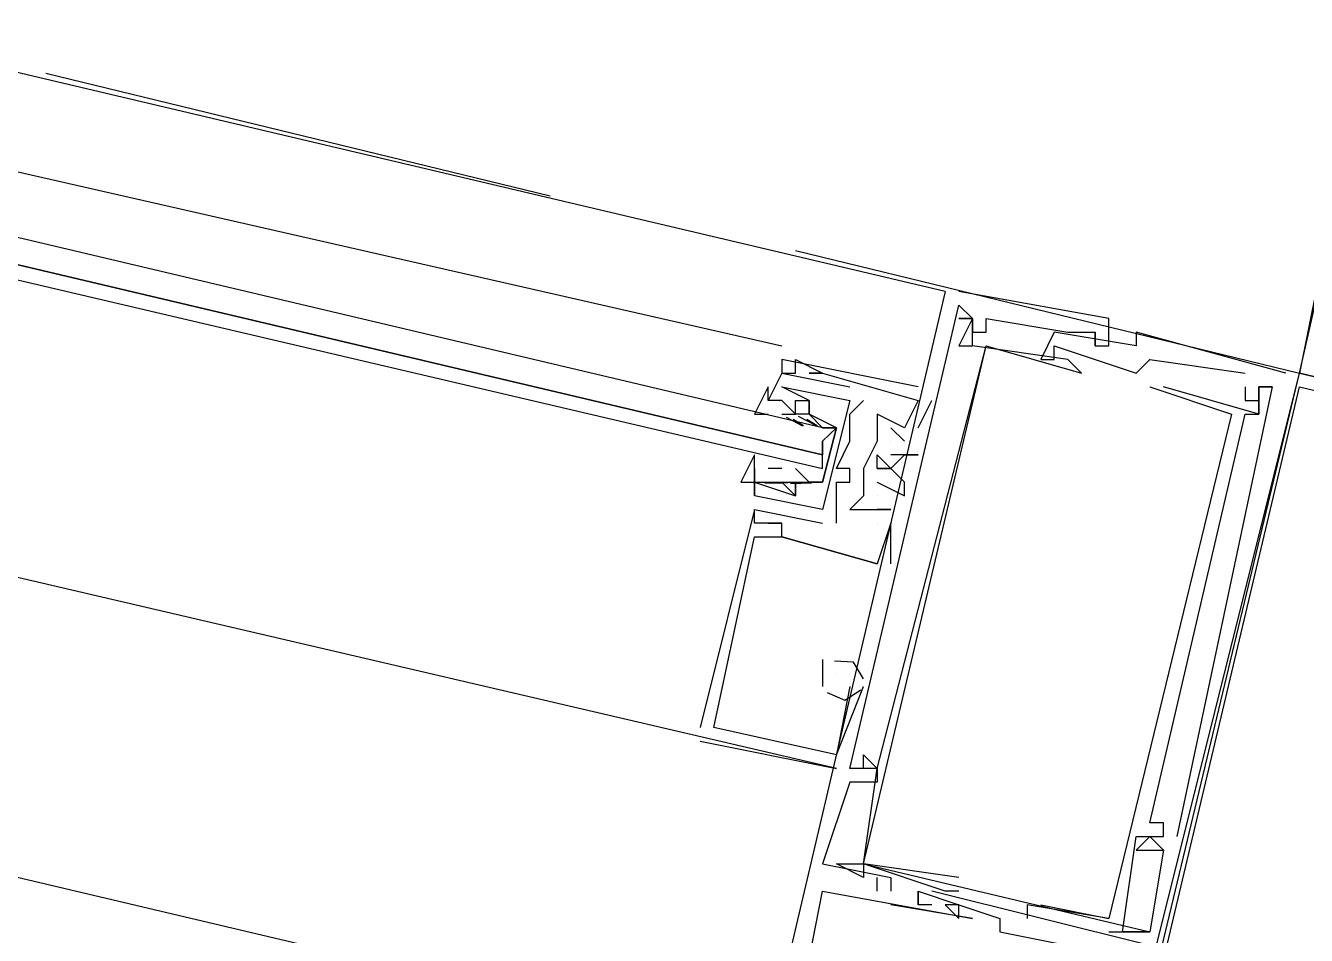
# Model space of a CAD drawing. Header units: feet. Extents: x -84 to 198, y -22 to 181.
# Drawn here: x 67.313 to 68.567, y 11.854 to 12.744 of the extents above; entities that cross this region are included whole.
import ezdxf

# ---------------------------------------------------------------- set-up
doc = ezdxf.new("R2010")
doc.units = ezdxf.units.FT
doc.layers.add('A-LINEA', color=7, linetype='CONTINUOUS')

msp = doc.modelspace()

# ---------------------------------------------------------------- linework, layer by layer
at = {"layer": 'A-LINEA'}
for p, q in [((68.2133, 12.4844), (61.0933, 14.1644)), ((68.04, 11.7378), (60.92, 13.4178)), ((66.4133, 12.8044), (68.0533, 12.4311)), ((68.6267, 12.7378), (68.56, 12.4044)), ((67.3333, 12.6978), (67.8267, 12.5778)), ((68.0667, 12.5244), (68.56, 12.4044)), ((68.2133, 12.4844), (68.0533, 11.8044)), ((68.2133, 12.4844), (68.0533, 11.8044)), ((68.2133, 12.4844), (68.0533, 11.8044)), ((68.2133, 12.4844), (68.2133, 12.4844)), ((68.2133, 12.4844), (68.2133, 12.4844)), ((68.2133, 12.4844), (68.2133, 12.4844)), ((68.2267, 12.4844), (68.2267, 12.4844)), ((68.2267, 12.4844), (68.2267, 12.4844)), ((68.2267, 12.4844), (68.2267, 12.4844)), ((68.2267, 12.4578), (68.2267, 12.4578)), ((68.2267, 12.4578), (68.2267, 12.4578)), ((68.24, 12.4578), (68.24, 12.4578)), ((68.24, 12.4578), (68.24, 12.4578)), ((68.24, 12.4578), (68.24, 12.4578)), ((68.24, 12.4578), (68.24, 12.4578)), ((68.24, 12.4578), (68.24, 12.4578)), ((68.24, 12.4578), (68.24, 12.4578)), ((68.24, 12.4578), (68.24, 12.4578)), ((68.2533, 12.4578), (68.2533, 12.4578)), ((68.2533, 12.4578), (68.2533, 12.4578)), ((68.2533, 12.4578), (68.2533, 12.4578)), ((68.3733, 12.4578), (68.3733, 12.4578)), ((68.3733, 12.4578), (68.3733, 12.4578)), ((68.3733, 12.4578), (68.3733, 12.4578)), ((68.24, 12.4444), (68.24, 12.4444)), ((68.24, 12.4444), (68.24, 12.4444)), ((68.24, 12.4444), (68.24, 12.4444)), ((68.2533, 12.4444), (68.2533, 12.4444)), ((68.2533, 12.4444), (68.2533, 12.4444)), ((68.2533, 12.4444), (68.2533, 12.4444)), ((68.32, 12.4444), (68.32, 12.4444)), ((68.32, 12.4444), (68.32, 12.4444)), ((68.32, 12.4444), (68.32, 12.4444)), ((68.3333, 12.4444), (68.3333, 12.4444)), ((68.3333, 12.4444), (68.3333, 12.4444)), ((68.3333, 12.4444), (68.3333, 12.4444)), ((68.3333, 12.4444), (68.3333, 12.4444)), ((68.3333, 12.4444), (68.3333, 12.4444)), ((68.3333, 12.4444), (68.3333, 12.4444)), ((68.3467, 12.4444), (68.3467, 12.4444)), ((68.3467, 12.4444), (68.3467, 12.4444)), ((68.3467, 12.4444), (68.3467, 12.4444)), ((68.36, 12.4444), (68.36, 12.4444)), ((68.36, 12.4444), (68.36, 12.4444)), ((68.36, 12.4444), (68.36, 12.4444)), ((68.36, 12.4444), (68.36, 12.4444)), ((68.36, 12.4444), (68.36, 12.4444)), ((68.36, 12.4444), (68.36, 12.4444)), ((68.4, 12.4444), (68.4, 12.4444)), ((68.4, 12.4444), (68.4, 12.4444)), ((68.4, 12.4444), (68.4, 12.4444)), ((68.2267, 12.4311), (68.2267, 12.4311)), ((68.2267, 12.4311), (68.2267, 12.4311)), ((68.24, 12.4311), (68.24, 12.4311)), ((68.24, 12.4311), (68.24, 12.4311)), ((68.24, 12.4311), (68.24, 12.4311)), ((68.24, 12.4311), (68.24, 12.4311)), ((68.2533, 12.4311), (68.2533, 12.4311)), ((68.2533, 12.4311), (68.2533, 12.4311)), ((68.2533, 12.4311), (68.2533, 12.4311)), ((68.2533, 12.4311), (68.2533, 12.4311)), ((68.32, 12.4311), (68.32, 12.4311)), ((68.32, 12.4311), (68.32, 12.4311)), ((68.32, 12.4311), (68.32, 12.4311)), ((68.36, 12.4311), (68.36, 12.4311)), ((68.36, 12.4311), (68.36, 12.4311)), ((68.36, 12.4311), (68.36, 12.4311)), ((68.36, 12.4311), (68.36, 12.4311)), ((68.36, 12.4311), (68.36, 12.4311)), ((68.36, 12.4311), (68.36, 12.4311)), ((68.3733, 12.4311), (68.3733, 12.4311)), ((68.3733, 12.4311), (68.3733, 12.4311)), ((68.3733, 12.4311), (68.3733, 12.4311)), ((68.4, 12.4311), (68.4, 12.4311)), ((68.4, 12.4311), (68.4, 12.4311)), ((68.4, 12.4311), (68.4, 12.4311)), ((68.0533, 12.4178), (68.0533, 12.4178)), ((68.0533, 12.4178), (68.0533, 12.4178)), ((68.0533, 12.4178), (68.0533, 12.4178)), ((68.0667, 12.4178), (68.0667, 12.4178)), ((68.0667, 12.4178), (68.0667, 12.4178)), ((68.0667, 12.4178), (68.0667, 12.4178)), ((68.2533, 12.4178), (68.2533, 12.4178)), ((68.2533, 12.4178), (68.2533, 12.4178)), ((68.3067, 12.4178), (68.3067, 12.4178)), ((68.3067, 12.4178), (68.3067, 12.4178)), ((68.3067, 12.4178), (68.3067, 12.4178)), ((68.32, 12.4178), (68.32, 12.4178)), ((68.32, 12.4178), (68.32, 12.4178)), ((68.32, 12.4178), (68.32, 12.4178)), ((68.3333, 12.4178), (68.3333, 12.4178)), ((68.3333, 12.4178), (68.3333, 12.4178)), ((68.4133, 12.4178), (68.4133, 12.4178)), ((68.4133, 12.4178), (68.4133, 12.4178)), ((68.4133, 12.4178), (68.4133, 12.4178)), ((68.0533, 12.4044), (68.04, 12.3778)), ((68.0533, 12.4044), (68.04, 12.3778)), ((68.0533, 12.4044), (68.12, 12.3911)), ((68.0533, 12.4044), (68.0533, 12.4044)), ((68.0533, 12.4044), (68.0533, 12.4044)), ((68.0533, 12.4044), (68.12, 12.3911)), ((68.0533, 12.4044), (68.0533, 12.4044)), ((68.0533, 12.4044), (68.0533, 12.4044)), ((68.0533, 12.4044), (68.0533, 12.4044)), ((68.0667, 12.4044), (68.0667, 12.4044)), ((68.0667, 12.4044), (68.0667, 12.4044)), ((68.0667, 12.4044), (68.0667, 12.4044)), ((68.08, 12.4044), (68.08, 12.4044)), ((68.08, 12.4044), (68.08, 12.4044)), ((68.08, 12.4044), (68.08, 12.4044)), ((68.0933, 12.4044), (68.0933, 12.4044)), ((68.0933, 12.4044), (68.0933, 12.4044)), ((68.0933, 12.4044), (68.0933, 12.4044)), ((68.0933, 12.4044), (68.0933, 12.4044)), ((68.0933, 12.4044), (68.0933, 12.4044)), ((68.0933, 12.4044), (68.0933, 12.4044)), ((68.3467, 12.4044), (68.3467, 12.4044)), ((68.3467, 12.4044), (68.3467, 12.4044)), ((68.4, 11.7378), (68.56, 12.4044)), ((68.4, 12.4044), (68.4, 12.4044)), ((68.4, 11.7378), (68.56, 12.4044)), ((68.4, 12.4044), (68.4, 12.4044)), ((68.4, 11.7378), (68.56, 12.4044)), ((68.4, 12.4044), (68.4, 12.4044)), ((68.5067, 12.4044), (68.5067, 12.4044)), ((68.5067, 12.4044), (68.5067, 12.4044)), ((68.5067, 12.4044), (68.5067, 12.4044)), ((68.5467, 12.4044), (68.5467, 12.4044)), ((68.5467, 12.4044), (68.5467, 12.4044)), ((68.5467, 12.4044), (68.5467, 12.4044)), ((68.56, 12.4044), (68.56, 12.4044)), ((68.56, 12.4044), (68.56, 12.4044)), ((68.56, 12.4044), (68.56, 12.4044)), ((68.0533, 12.3911), (68.0533, 12.3911)), ((68.0533, 12.3911), (68.0533, 12.3911)), ((68.0533, 12.3911), (68.0533, 12.3911)), ((68.0533, 12.3911), (68.0533, 12.3911)), ((68.12, 12.3911), (68.12, 12.3911)), ((68.12, 12.3911), (68.12, 12.3911)), ((68.1867, 12.3911), (68.1867, 12.3911)), ((68.1867, 12.3911), (68.1867, 12.3911)), ((68.1867, 12.3911), (68.1867, 12.3911)), ((68.4133, 12.3911), (68.4133, 12.3911)), ((68.4133, 12.3911), (68.4133, 12.3911)), ((68.4267, 12.3911), (68.4267, 12.3911)), ((68.4267, 12.3911), (68.4267, 12.3911)), ((68.5067, 12.3911), (68.5067, 12.3911)), ((68.5067, 12.3911), (68.5067, 12.3911)), ((68.5067, 12.3911), (68.5067, 12.3911)), ((68.52, 12.3911), (68.52, 12.3911)), ((68.52, 12.3911), (68.52, 12.3911)), ((68.52, 12.3911), (68.52, 12.3911)), ((68.52, 12.3911), (68.52, 12.3911)), ((68.52, 12.3911), (68.52, 12.3911)), ((68.52, 12.3911), (68.52, 12.3911)), ((68.52, 12.3911), (68.52, 12.3911)), ((68.5333, 12.3911), (68.5333, 12.3911)), ((68.5333, 12.3911), (68.5333, 12.3911)), ((68.5333, 12.3911), (68.5333, 12.3911)), ((68.5333, 12.3911), (68.5333, 12.3911)), ((68.5333, 12.3911), (68.5333, 12.3911)), ((68.04, 12.3778), (68.04, 12.3778)), ((68.04, 12.3778), (68.04, 12.3778)), ((68.0667, 12.3778), (68.0667, 12.3778)), ((68.0667, 12.3778), (68.0667, 12.3778)), ((68.08, 12.3778), (68.08, 12.3778)), ((68.08, 12.3778), (68.08, 12.3778)), ((68.08, 12.3778), (68.08, 12.3778)), ((68.08, 12.3778), (68.08, 12.3778)), ((68.12, 12.3778), (68.12, 12.3778)), ((68.12, 12.3778), (68.12, 12.3778)), ((68.1333, 12.3778), (68.1333, 12.3778)), ((68.1333, 12.3778), (68.1333, 12.3778)), ((68.1867, 12.3511), (68.2, 12.3778)), ((68.1867, 12.3778), (68.1867, 12.3778)), ((68.1867, 12.3778), (68.1867, 12.3778)), ((68.1867, 12.3511), (68.2, 12.3778)), ((68.1867, 12.3778), (68.1867, 12.3778)), ((68.1867, 12.3778), (68.1867, 12.3778)), ((68.1867, 12.3511), (68.2, 12.3778)), ((68.1867, 12.3778), (68.1867, 12.3778)), ((68.1867, 12.3778), (68.1867, 12.3778)), ((68.2, 12.3778), (68.2, 12.3778)), ((68.2, 12.3778), (68.2, 12.3778)), ((68.2, 12.3778), (68.2, 12.3778)), ((68.5067, 12.3778), (68.5067, 12.3778)), ((68.5067, 12.3778), (68.5067, 12.3778)), ((68.5067, 12.3778), (68.5067, 12.3778)), ((68.52, 12.3778), (68.52, 12.3778)), ((68.52, 12.3778), (68.52, 12.3778)), ((68.52, 12.3778), (68.52, 12.3778)), ((68.0533, 12.3644), (68.0533, 12.3644)), ((68.0533, 12.3644), (68.0667, 12.3644)), ((68.0533, 12.3644), (68.0533, 12.3644)), ((68.0575, 12.3614), (68.0737, 12.353)), ((68.0645, 12.3596), (68.0746, 12.3534)), ((68.0667, 12.3644), (68.0667, 12.3644)), ((68.0667, 12.3644), (68.0667, 12.3644)), ((68.0695, 12.3624), (68.0875, 12.3528)), ((68.0778, 12.3596), (68.088, 12.3534)), ((68.08, 12.3644), (68.08, 12.3644)), ((68.08, 12.3644), (68.08, 12.3644)), ((68.12, 12.3644), (68.12, 12.3644)), ((68.12, 12.3644), (68.12, 12.3644)), ((68.1467, 12.3644), (68.1467, 12.3644)), ((68.1467, 12.3644), (68.1467, 12.3644)), ((68.1467, 12.3644), (68.1467, 12.3644)), ((68.4933, 12.3644), (68.4933, 12.3644)), ((68.4933, 12.3644), (68.4933, 12.3644)), ((68.5067, 12.3644), (68.5067, 12.3644)), ((68.5067, 12.3644), (68.5067, 12.3644)), ((68.52, 12.3644), (68.52, 12.3644)), ((68.52, 12.3644), (68.52, 12.3644)), ((68.52, 12.3644), (68.52, 12.3644)), ((68.52, 12.3644), (68.52, 12.3644)), ((68.0667, 12.3511), (68.0667, 12.3511)), ((68.08, 12.3511), (68.08, 12.3511)), ((68.16, 12.3511), (68.1733, 12.3378)), ((68.16, 12.3511), (68.16, 12.3511)), ((68.16, 12.3511), (68.1733, 12.3378)), ((68.16, 12.3511), (68.16, 12.3511)), ((68.16, 12.3511), (68.1733, 12.3378)), ((68.16, 12.3511), (68.16, 12.3511)), ((68.1733, 12.3511), (68.1733, 12.3511)), ((68.1733, 12.3511), (68.1733, 12.3511)), ((68.1733, 12.3511), (68.1733, 12.3511)), ((68.1733, 12.3511), (68.1733, 12.3511)), ((68.1733, 12.3511), (68.1733, 12.3511)), ((68.1733, 12.3511), (68.1733, 12.3511)), ((68.1867, 12.3511), (68.1867, 12.3511)), ((68.1867, 12.3511), (68.1867, 12.3511)), ((68.1867, 12.3511), (68.1867, 12.3511)), ((68.0933, 12.3378), (68.0933, 12.3244)), ((68.12, 12.3378), (68.12, 12.3378)), ((68.12, 12.3378), (68.12, 12.3378)), ((68.1467, 12.3378), (68.1467, 12.3378)), ((68.1467, 12.3378), (68.1467, 12.3378)), ((68.1467, 12.3378), (68.1467, 12.3378)), ((68.16, 12.3378), (68.16, 12.3378)), ((68.16, 12.3378), (68.16, 12.3378)), ((68.16, 12.3378), (68.16, 12.3378)), ((68.1733, 12.3378), (68.1733, 12.3378)), ((68.1733, 12.3378), (68.1733, 12.3378)), ((68.1733, 12.3378), (68.1733, 12.3378)), ((68.16, 12.3244), (68.16, 12.3244)), ((68.16, 12.3244), (68.16, 12.3244)), ((68.16, 12.3244), (68.16, 12.3244)), ((68.1733, 12.3244), (68.1733, 12.3244)), ((68.1733, 12.3244), (68.1733, 12.3244)), ((68.1733, 12.3244), (68.1733, 12.3244)), ((68.1867, 12.3244), (68.1867, 12.3244)), ((68.1867, 12.3244), (68.1867, 12.3244)), ((68.1867, 12.3244), (68.1867, 12.3244)), ((68.0267, 12.3111), (68.0267, 12.2844)), ((68.0267, 12.3111), (68.0267, 12.3111)), ((68.0267, 12.3111), (68.0267, 12.2844)), ((68.0267, 12.3111), (68.0267, 12.3111)), ((68.04, 12.3111), (68.04, 12.3111)), ((68.0533, 12.3111), (68.04, 12.3111)), ((68.04, 12.3111), (68.04, 12.3111)), ((68.0533, 12.3111), (68.0533, 12.3111)), ((68.08, 12.3111), (68.08, 12.3111)), ((68.1067, 12.3111), (68.1067, 12.3111)), ((68.1067, 12.3111), (68.1067, 12.3111)), ((68.12, 12.3111), (68.12, 12.3111)), ((68.12, 12.3111), (68.12, 12.3111)), ((68.1333, 12.3111), (68.1333, 12.3111)), ((68.1333, 12.3111), (68.1333, 12.3111)), ((68.1333, 12.3111), (68.1333, 12.3111)), ((68.1467, 12.3111), (68.1467, 12.3111)), ((68.1467, 12.3111), (68.1467, 12.3111)), ((68.1467, 12.3111), (68.1467, 12.3111)), ((68.16, 12.3111), (68.16, 12.3111)), ((68.16, 12.3111), (68.16, 12.3111)), ((68.16, 12.3111), (68.16, 12.3111)), ((68.0267, 12.2978), (68.0267, 12.2978)), ((68.0267, 12.2978), (68.0267, 12.2978)), ((68.0551, 12.297), (68.0368, 12.2967)), ((68.0631, 12.2976), (68.0512, 12.2966)), ((68.0533, 12.2978), (68.0533, 12.2978)), ((68.0533, 12.2978), (68.0533, 12.2978)), ((68.0823, 12.2969), (68.0618, 12.2963)), ((68.0764, 12.2976), (68.0646, 12.2966)), ((68.0667, 12.2978), (68.0667, 12.2978)), ((68.0667, 12.2978), (68.0667, 12.2978)), ((68.1067, 12.2978), (68.1067, 12.2978)), ((68.1067, 12.2978), (68.1067, 12.2978)), ((68.12, 12.2978), (68.12, 12.2978)), ((68.12, 12.2978), (68.12, 12.2978)), ((68.1467, 12.2978), (68.1467, 12.2978)), ((68.1467, 12.2978), (68.1467, 12.2978)), ((68.1467, 12.2978), (68.1467, 12.2978)), ((68.1733, 12.2978), (68.1733, 12.2978)), ((68.1733, 12.2978), (68.1733, 12.2978)), ((68.1733, 12.2978), (68.1733, 12.2978)), ((68.0267, 12.2844), (68.0267, 12.2844)), ((68.0267, 12.2844), (68.0267, 12.2844)), ((68.0267, 12.2844), (68.0267, 12.2844)), ((68.0267, 12.2844), (68.0267, 12.2844)), ((68.0667, 12.2844), (68.0667, 12.2844)), ((68.0667, 12.2844), (68.0667, 12.2844)), ((68.0667, 12.2844), (68.0667, 12.2844)), ((68.0667, 12.2844), (68.0667, 12.2844)), ((68.1067, 12.2844), (68.1067, 12.2844)), ((68.1067, 12.2844), (68.1067, 12.2844)), ((68.1333, 12.2844), (68.1333, 12.2844)), ((68.1333, 12.2844), (68.1333, 12.2844)), ((68.1333, 12.2844), (68.1333, 12.2844)), ((68.1467, 12.2844), (68.1467, 12.2844)), ((68.1467, 12.2844), (68.1467, 12.2844)), ((68.1467, 12.2844), (68.1467, 12.2844)), ((68.1733, 12.2844), (68.1733, 12.2844)), ((68.1733, 12.2844), (68.1733, 12.2844)), ((68.1733, 12.2844), (68.1733, 12.2844)), ((68.0267, 12.2711), (68.0933, 12.2578)), ((68.0267, 12.2711), (68.0267, 12.2711)), ((68.0267, 12.2711), (68.0267, 12.2711)), ((68.0267, 12.2711), (68.0933, 12.2578)), ((68.0267, 12.2711), (68.0267, 12.2711)), ((68.0267, 12.2711), (68.0267, 12.2711)), ((68.0267, 12.2711), (68.0267, 12.2711)), ((68.0933, 12.2711), (68.0933, 12.2711)), ((68.0933, 12.2711), (68.0933, 12.2711)), ((68.12, 12.2711), (68.12, 12.2711)), ((68.12, 12.2711), (68.12, 12.2711)), ((68.12, 12.2711), (68.12, 12.2711)), ((68.1467, 12.2711), (68.1467, 12.2711)), ((68.1467, 12.2711), (68.1467, 12.2711)), ((68.1467, 12.2711), (68.1467, 12.2711)), ((68.16, 12.2711), (68.16, 12.2711)), ((68.16, 12.2711), (68.16, 12.2711)), ((68.16, 12.2711), (68.16, 12.2711)), ((68.16, 12.2711), (68.16, 12.2711)), ((68.16, 12.2711), (68.16, 12.2711)), ((68.16, 12.2711), (68.16, 12.2711)), ((68.0267, 12.2578), (68.0267, 12.2578)), ((68.0267, 12.2578), (68.0267, 12.2578)), ((68.0267, 12.2578), (68.0267, 12.2578)), ((68.04, 12.2578), (68.04, 12.2578)), ((68.04, 12.2578), (68.04, 12.2578)), ((68.04, 12.2578), (68.04, 12.2578)), ((68.0533, 12.2578), (68.0533, 12.2578)), ((68.0533, 12.2578), (68.0533, 12.2578)), ((68.0533, 12.2578), (68.0533, 12.2578)), ((68.0533, 12.2578), (68.0533, 12.2578)), ((68.0533, 12.2578), (68.0533, 12.2578)), ((68.0533, 12.2578), (68.0533, 12.2578)), ((68.0933, 12.2578), (68.0933, 12.2578)), ((68.0933, 12.2578), (68.0933, 12.2578)), ((68.1067, 12.2578), (68.1067, 12.2578)), ((68.1067, 12.2578), (68.1067, 12.2578)), ((68.1467, 12.2578), (68.1467, 12.2578)), ((68.1467, 12.2578), (68.1467, 12.2578)), ((68.1467, 12.2578), (68.1467, 12.2578)), ((68.16, 12.2178), (68.16, 12.2578)), ((68.16, 12.2578), (68.16, 12.2578)), ((68.16, 12.2578), (68.16, 12.2578)), ((68.16, 12.2178), (68.16, 12.2578)), ((68.16, 12.2578), (68.16, 12.2578)), ((68.16, 12.2578), (68.16, 12.2578)), ((68.16, 12.2178), (68.16, 12.2578)), ((68.16, 12.2578), (68.16, 12.2578)), ((68.16, 12.2578), (68.16, 12.2578)), ((68.0267, 12.2444), (68.0267, 12.2444)), ((68.0267, 12.2444), (68.0267, 12.2444)), ((68.0267, 12.2444), (68.0267, 12.2444)), ((68.0533, 12.2444), (68.0533, 12.2444)), ((68.0533, 12.2444), (68.0533, 12.2444)), ((68.0533, 12.2444), (68.0533, 12.2444)), ((68.0533, 12.2444), (68.0533, 12.2444)), ((68.0533, 12.2444), (68.0533, 12.2444)), ((68.0533, 12.2444), (68.0533, 12.2444)), ((68.1467, 12.2178), (68.1467, 12.2178)), ((68.1467, 12.2178), (68.1467, 12.2178)), ((68.1467, 12.2178), (68.1467, 12.2178)), ((68.1467, 12.2178), (68.1467, 12.2178)), ((68.1467, 12.2178), (68.1467, 12.2178)), ((68.1467, 12.2178), (68.1467, 12.2178)), ((68.16, 12.2178), (68.16, 12.2178)), ((68.16, 12.2178), (68.16, 12.2178)), ((68.16, 12.2178), (68.16, 12.2178)), ((68.0933, 12.1244), (68.0933, 12.1111)), ((68.0933, 12.1244), (68.0933, 12.1244)), ((68.0933, 12.1244), (68.0933, 12.1111)), ((68.0933, 12.1244), (68.0933, 12.1244)), ((68.0933, 12.1244), (68.0933, 12.1111)), ((68.0933, 12.1244), (68.0933, 12.1244)), ((68.0933, 12.1111), (68.0933, 12.0978)), ((68.0933, 12.1111), (68.0933, 12.1111)), ((68.0933, 12.1111), (68.0933, 12.0978)), ((68.0933, 12.1111), (68.0933, 12.1111)), ((68.0933, 12.1111), (68.0933, 12.0978)), ((68.0933, 12.1111), (68.0933, 12.1111)), ((68.1067, 12.1111), (68.1067, 12.1111)), ((68.1067, 12.1111), (68.1067, 12.1111)), ((68.1067, 12.1111), (68.1067, 12.1111)), ((68.12, 12.1111), (68.12, 12.1111)), ((68.12, 12.1111), (68.12, 12.1111)), ((68.12, 12.1111), (68.12, 12.1111)), ((68.12, 12.1111), (68.12, 12.1111)), ((68.12, 12.1111), (68.12, 12.1111)), ((68.12, 12.1111), (68.12, 12.1111)), ((68.0933, 12.0978), (68.0933, 12.0978)), ((68.0933, 12.0978), (68.0933, 12.0978)), ((68.0933, 12.0978), (68.0933, 12.0978)), ((68.1067, 12.0311), (68.1333, 12.0978)), ((68.1067, 12.0311), (68.1333, 12.0978)), ((68.1067, 12.0311), (68.1333, 12.0978)), ((68.12, 12.0978), (68.12, 12.0978)), ((68.12, 12.0978), (68.12, 12.0978)), ((68.12, 12.0978), (68.12, 12.0978)), ((68.12, 12.0978), (68.12, 12.0978)), ((68.12, 12.0978), (68.12, 12.0978)), ((68.12, 12.0978), (68.12, 12.0978)), ((68.1333, 12.0978), (68.1333, 12.0978)), ((68.1333, 12.0978), (68.1333, 12.0978)), ((68.1333, 12.0978), (68.1333, 12.0978)), ((67.9733, 12.0578), (67.9733, 12.0578)), ((67.9733, 12.0578), (67.9733, 12.0578)), ((67.9733, 12.0578), (67.9733, 12.0578)), ((67.9867, 12.0578), (67.9867, 12.0578)), ((67.9867, 12.0578), (67.9867, 12.0578)), ((67.9867, 12.0578), (67.9867, 12.0578)), ((67.9733, 12.0444), (68.1067, 12.0178)), ((67.9733, 12.0444), (67.9733, 12.0444)), ((67.9733, 12.0444), (68.1067, 12.0178)), ((67.9733, 12.0444), (67.9733, 12.0444)), ((67.9733, 12.0444), (68.1067, 12.0178)), ((67.9733, 12.0444), (67.9733, 12.0444)), ((68.1067, 12.0311), (68.1067, 12.0311)), ((68.1067, 12.0311), (68.1067, 12.0311)), ((68.1067, 12.0311), (68.1067, 12.0311)), ((68.1067, 12.0311), (68.1067, 12.0311)), ((68.1067, 12.0311), (68.1067, 12.0311)), ((68.1067, 12.0311), (68.1067, 12.0311)), ((68.1333, 12.0311), (68.1333, 12.0311)), ((68.1333, 12.0311), (68.1333, 12.0311)), ((68.1067, 12.0178), (68.1067, 12.0178)), ((68.1067, 12.0178), (68.1067, 12.0178)), ((68.1067, 12.0178), (68.1067, 12.0178)), ((68.12, 12.0178), (68.12, 12.0178)), ((68.12, 12.0178), (68.12, 12.0178)), ((68.12, 12.0178), (68.12, 12.0178)), ((68.1333, 12.0178), (68.1333, 12.0178)), ((68.1333, 12.0178), (68.1333, 12.0178)), ((68.1333, 12.0178), (68.1333, 12.0178)), ((68.1333, 12.0178), (68.1333, 12.0178)), ((68.1333, 12.0178), (68.1333, 12.0178)), ((68.1467, 12.0178), (68.1467, 12.0178)), ((68.1467, 12.0178), (68.1467, 12.0178)), ((68.1467, 12.0178), (68.1467, 12.0178)), ((68.1467, 12.0178), (68.1467, 12.0178)), ((68.1467, 12.0178), (68.1467, 12.0178)), ((68.1467, 12.0178), (68.1467, 12.0178)), ((68.1467, 12.0178), (68.1467, 12.0178)), ((68.12, 12.0044), (68.12, 12.0044)), ((68.12, 12.0044), (68.12, 12.0044)), ((68.12, 12.0044), (68.12, 12.0044)), ((68.1467, 12.0044), (68.1467, 12.0044)), ((68.1467, 12.0044), (68.1467, 12.0044)), ((68.1467, 12.0044), (68.1467, 12.0044)), ((68.4133, 11.9644), (68.4133, 11.9644)), ((68.4133, 11.9644), (68.4133, 11.9644)), ((68.4267, 11.9644), (68.4267, 11.9644)), ((68.4267, 11.9644), (68.4267, 11.9644)), ((68.4, 11.9511), (68.4, 11.9511)), ((68.4, 11.9511), (68.4, 11.9511)), ((68.4133, 11.9511), (68.4133, 11.9511)), ((68.4133, 11.9511), (68.4133, 11.9511)), ((68.4133, 11.9511), (68.4133, 11.9511)), ((68.4133, 11.9511), (68.4133, 11.9511)), ((68.4133, 11.9511), (68.4133, 11.9511)), ((68.4267, 11.9511), (68.4267, 11.9511)), ((68.4267, 11.9511), (68.4267, 11.9511)), ((68.4267, 11.9511), (68.4267, 11.9511)), ((68.4267, 11.9511), (68.4267, 11.9511)), ((68.4267, 11.9511), (68.4267, 11.9511)), ((68.44, 11.9511), (68.44, 11.9511)), ((68.44, 11.9511), (68.44, 11.9511)), ((68.44, 11.9511), (68.44, 11.9511)), ((68.4, 11.9378), (68.4, 11.9378)), ((68.4, 11.9378), (68.4, 11.9378)), ((68.4, 11.9378), (68.4, 11.9378)), ((68.4267, 11.9378), (68.4267, 11.9378)), ((68.4267, 11.9378), (68.4267, 11.9378)), ((68.4267, 11.9378), (68.4267, 11.9378)), ((68.4267, 11.9378), (68.4267, 11.9378)), ((68.4267, 11.9378), (68.4267, 11.9378)), ((68.4267, 11.9378), (68.4267, 11.9378)), ((68.0933, 11.9244), (68.0933, 11.9244)), ((68.0933, 11.9244), (68.0933, 11.9244)), ((68.0933, 11.9244), (68.0933, 11.9244)), ((68.0933, 11.9244), (68.0933, 11.9244)), ((68.0933, 11.9244), (68.0933, 11.9244)), ((68.0933, 11.9244), (68.0933, 11.9244)), ((68.1067, 11.9244), (68.1067, 11.9244)), ((68.1067, 11.9244), (68.1067, 11.9244)), ((68.1333, 11.9244), (68.1333, 11.9244)), ((68.1333, 11.9244), (68.1333, 11.9244)), ((68.1333, 11.9244), (68.1333, 11.9244)), ((68.1333, 11.9244), (68.1333, 11.9244)), ((68.1333, 11.9244), (68.1333, 11.9244)), ((68.1333, 11.9244), (68.1333, 11.9244)), ((68.1333, 11.9244), (68.4133, 11.8578)), ((68.1333, 11.9111), (68.1333, 11.9111)), ((68.1333, 11.9111), (68.1333, 11.9111)), ((68.1467, 11.9111), (68.1467, 11.9111)), ((68.1467, 11.9111), (68.1467, 11.9111)), ((68.1467, 11.9111), (68.1467, 11.9111)), ((68.16, 11.9111), (68.16, 11.9111)), ((68.16, 11.9111), (68.16, 11.9111)), ((68.16, 11.9111), (68.16, 11.9111)), ((68.1867, 11.9111), (68.1867, 11.9111)), ((68.1867, 11.9111), (68.1867, 11.9111)), ((68.1867, 11.9111), (68.1867, 11.9111)), ((68.1867, 11.9111), (68.1867, 11.9111)), ((68.1867, 11.9111), (68.1867, 11.9111)), ((68.1867, 11.9111), (68.1867, 11.9111)), ((68.2267, 11.9111), (68.2267, 11.9111)), ((68.2267, 11.9111), (68.2267, 11.9111)), ((68.0933, 11.8978), (68.0933, 11.8978)), ((68.0933, 11.8978), (68.0933, 11.8978)), ((68.0933, 11.8978), (68.0933, 11.8978)), ((68.1467, 11.8978), (68.1467, 11.8978)), ((68.1467, 11.8978), (68.1467, 11.8978)), ((68.1467, 11.8978), (68.1467, 11.8978)), ((68.16, 11.8978), (68.16, 11.8978)), ((68.16, 11.8978), (68.16, 11.8978)), ((68.16, 11.8978), (68.16, 11.8978)), ((68.16, 11.8978), (68.16, 11.8978)), ((68.16, 11.8978), (68.16, 11.8978)), ((68.16, 11.8978), (68.16, 11.8978)), ((68.1867, 11.8978), (68.1867, 11.8844)), ((68.1867, 11.8978), (68.1867, 11.8978)), ((68.1867, 11.8978), (68.1867, 11.8978)), ((68.1867, 11.8978), (68.1867, 11.8844)), ((68.1867, 11.8978), (68.1867, 11.8978)), ((68.1867, 11.8978), (68.1867, 11.8978)), ((68.1867, 11.8978), (68.1867, 11.8844)), ((68.1867, 11.8978), (68.1867, 11.8978)), ((68.1867, 11.8978), (68.1867, 11.8978)), ((68.4133, 11.8444), (68.2, 11.8978)), ((68.2, 11.8978), (68.2, 11.8978)), ((68.4133, 11.8444), (68.2, 11.8978)), ((68.2, 11.8978), (68.2, 11.8978)), ((68.4133, 11.8444), (68.2, 11.8978)), ((68.2, 11.8978), (68.2, 11.8978)), ((68.2133, 11.8978), (68.2133, 11.8978)), ((68.2133, 11.8978), (68.2133, 11.8978)), ((68.2267, 11.8978), (68.2267, 11.8978)), ((68.2267, 11.8978), (68.2267, 11.8978)), ((68.16, 11.8844), (68.16, 11.8844)), ((68.16, 11.8844), (68.16, 11.8844)), ((68.16, 11.8844), (68.16, 11.8844)), ((68.1867, 11.8844), (68.1867, 11.8844)), ((68.1867, 11.8844), (68.1867, 11.8844)), ((68.1867, 11.8844), (68.1867, 11.8844)), ((68.1867, 11.8844), (68.1867, 11.8844)), ((68.1867, 11.8844), (68.1867, 11.8844)), ((68.1867, 11.8844), (68.1867, 11.8844)), ((68.2, 11.8844), (68.2, 11.8844)), ((68.2, 11.8844), (68.2, 11.8844)), ((68.2, 11.8844), (68.2, 11.8844)), ((68.2133, 11.8844), (68.2133, 11.8844)), ((68.2133, 11.8844), (68.2133, 11.8844)), ((68.2133, 11.8844), (68.2133, 11.8844)), ((68.2267, 11.8844), (68.2267, 11.8844)), ((68.2267, 11.8844), (68.2267, 11.8844)), ((68.2267, 11.8844), (68.2267, 11.8844)), ((68.2267, 11.8844), (68.2267, 11.8844)), ((68.2267, 11.8844), (68.2267, 11.8844)), ((68.2267, 11.8844), (68.2267, 11.8844)), ((68.2933, 11.8844), (68.2933, 11.8844)), ((68.2933, 11.8844), (68.2933, 11.8844)), ((68.2933, 11.8844), (68.2933, 11.8844)), ((68.2933, 11.8844), (68.2933, 11.8844)), ((68.3067, 11.8844), (68.3733, 11.8711)), ((68.3067, 11.8844), (68.3067, 11.8844)), ((68.3067, 11.8844), (68.3733, 11.8711)), ((68.3067, 11.8844), (68.3067, 11.8844)), ((68.2267, 11.8711), (68.2267, 11.8711)), ((68.2267, 11.8711), (68.2267, 11.8711)), ((68.2267, 11.8711), (68.2267, 11.8711)), ((68.24, 11.8711), (68.24, 11.8711)), ((68.24, 11.8711), (68.24, 11.8711)), ((68.24, 11.8711), (68.24, 11.8711)), ((68.2667, 11.8711), (68.2667, 11.8711)), ((68.2667, 11.8711), (68.2667, 11.8711)), ((68.2667, 11.8711), (68.2667, 11.8711)), ((68.2933, 11.8711), (68.2933, 11.8711)), ((68.2933, 11.8711), (68.2933, 11.8711)), ((68.3733, 11.8711), (68.3733, 11.8711)), ((68.3733, 11.8711), (68.3733, 11.8711)), ((68.3733, 11.8711), (68.3733, 11.8711)), ((68.3733, 11.8711), (68.3733, 11.8711)), ((68.2667, 11.8578), (68.2667, 11.8578)), ((68.2667, 11.8578), (68.2667, 11.8578)), ((68.2667, 11.8578), (68.2667, 11.8578)), ((68.3733, 11.8578), (68.4133, 11.8578)), ((68.3733, 11.8578), (68.3733, 11.8578)), ((68.3733, 11.8578), (68.4133, 11.8578)), ((68.3733, 11.8578), (68.3733, 11.8578)), ((68.3867, 11.8578), (68.3867, 11.8578)), ((68.3867, 11.8578), (68.3867, 11.8578)), ((68.4133, 11.8578), (68.4133, 11.8578)), ((68.4133, 11.8578), (68.4133, 11.8578)), ((68.4133, 11.8578), (68.4133, 11.8578)), ((68.4133, 11.8578), (68.4133, 11.8578)), ((68.4133, 11.8578), (68.4133, 11.8578))]:
    msp.add_line(p, q, dxfattribs=at)
for points in [[(68.1067, 12.0178), (66.3333, 12.4311), (64.6667, 12.8311)], [(66.3867, 12.7111), (68.0933, 12.3111), (68.0933, 12.3244), (66.4, 12.7244), (68.0933, 12.3244), (68.0933, 12.3378), (68.1067, 12.3511), (68.0933, 12.3511), (66.4, 12.7511)], [(68.56, 12.4044), (68.6267, 12.6978), (69.1867, 12.5644), (69.12, 12.2711), (68.56, 12.4044)], [(68.36, 12.4311), (68.3733, 12.4311), (68.3733, 12.4578), (68.2267, 12.4844)], [(68.36, 12.4311), (68.3733, 12.4311), (68.3733, 12.4578), (68.2267, 12.4844)], [(68.36, 12.4311), (68.3733, 12.4311), (68.3733, 12.4578), (68.2267, 12.4844)], [(68.1333, 12.0178), (68.12, 12.0178), (68.2267, 12.4711)], [(68.1333, 12.0178), (68.12, 12.0178), (68.2267, 12.4711)], [(68.1333, 12.0178), (68.12, 12.0178), (68.2267, 12.4711)], [(68.2267, 12.4711), (68.24, 12.4578), (68.24, 12.4444), (68.2533, 12.4444), (68.2533, 12.4578), (68.3333, 12.4444), (68.3467, 12.4444)], [(68.2267, 12.4711), (68.24, 12.4578), (68.24, 12.4444), (68.2533, 12.4444), (68.2533, 12.4578), (68.3333, 12.4444), (68.3467, 12.4444)], [(68.2267, 12.4711), (68.24, 12.4578), (68.24, 12.4444), (68.2533, 12.4444), (68.2533, 12.4578), (68.3333, 12.4444), (68.3467, 12.4444)], [(68.1333, 11.9244), (68.1467, 12.0178), (68.1333, 12.0178), (68.1333, 12.0311), (68.1467, 12.0178), (68.2533, 12.4311), (68.3467, 12.4044), (68.3333, 12.4178), (68.24, 12.4311), (68.24, 12.4578), (68.2267, 12.4578), (68.24, 12.4578), (68.2267, 12.4311), (68.24, 12.4311)], [(68.1333, 11.9244), (68.1467, 12.0178), (68.1333, 12.0178), (68.1333, 12.0311), (68.1467, 12.0178), (68.2533, 12.4311), (68.3467, 12.4044), (68.3333, 12.4178), (68.24, 12.4311), (68.24, 12.4578), (68.2267, 12.4578), (68.24, 12.4578), (68.2267, 12.4311), (68.24, 12.4311)], [(68.5467, 12.4044), (68.4, 12.4444), (68.4, 12.4311), (68.32, 12.4444), (68.3067, 12.4178), (68.32, 12.4178), (68.32, 12.4311), (68.4, 12.4044), (68.4133, 12.4178), (68.5067, 12.4044)], [(68.5467, 12.4044), (68.4, 12.4444), (68.4, 12.4311), (68.32, 12.4444), (68.3067, 12.4178), (68.32, 12.4178), (68.32, 12.4311), (68.4, 12.4044), (68.4133, 12.4178), (68.5067, 12.4044)], [(68.5467, 12.4044), (68.4, 12.4444), (68.4, 12.4311), (68.32, 12.4444), (68.3067, 12.4178), (68.32, 12.4178), (68.32, 12.4311), (68.4, 12.4044), (68.4133, 12.4178), (68.5067, 12.4044)], [(68.3333, 12.4444), (68.36, 12.4444), (68.36, 12.4311), (68.36, 12.4444)], [(68.3333, 12.4444), (68.36, 12.4444), (68.36, 12.4311), (68.36, 12.4444)], [(68.3333, 12.4444), (68.36, 12.4444), (68.36, 12.4311), (68.36, 12.4444)], [(68.2267, 11.9111), (68.1333, 11.9244), (68.2533, 12.4311)], [(68.2267, 11.9111), (68.1333, 11.9244), (68.2533, 12.4311)], [(68.1867, 12.3911), (68.0533, 12.4178), (68.0533, 12.4044), (68.0667, 12.4044), (68.0667, 12.4178), (68.0933, 12.4044), (68.08, 12.4044), (68.0933, 12.4044), (68.1867, 12.3778), (68.1733, 12.3511), (68.1467, 12.3644), (68.1467, 12.3378), (68.1333, 12.3111), (68.1333, 12.2844), (68.12, 12.2711), (68.16, 12.2711)], [(68.1867, 12.3911), (68.0533, 12.4178), (68.0533, 12.4044), (68.0667, 12.4044), (68.0667, 12.4178), (68.0933, 12.4044), (68.08, 12.4044), (68.0933, 12.4044), (68.1867, 12.3778), (68.1733, 12.3511), (68.1467, 12.3644), (68.1467, 12.3378), (68.1333, 12.3111), (68.1333, 12.2844), (68.12, 12.2711), (68.16, 12.2711)], [(68.1867, 12.3911), (68.0533, 12.4178), (68.0533, 12.4044), (68.0667, 12.4044), (68.0667, 12.4178), (68.0933, 12.4044), (68.08, 12.4044), (68.0933, 12.4044), (68.1867, 12.3778), (68.1733, 12.3511), (68.1467, 12.3644), (68.1467, 12.3378), (68.1333, 12.3111), (68.1333, 12.2844), (68.12, 12.2711), (68.16, 12.2711)], [(68.56, 12.4044), (69.36, 12.2178), (69.1733, 11.4044), (68.36, 11.6044), (68.56, 12.4044)], [(68.0267, 12.3111), (68.0267, 12.3244), (68.0133, 12.2978), (68.0267, 12.2978), (68.0267, 12.3111), (68.0267, 12.2978), (68.04, 12.2978), (68.0533, 12.2978), (68.0667, 12.2978), (68.0933, 12.2978), (68.1067, 12.3511), (68.08, 12.3644), (68.0667, 12.3644), (68.0533, 12.3778), (68.04, 12.3778), (68.04, 12.3911), (68.0267, 12.3644), (68.04, 12.3644)], [(68.0667, 12.3644), (68.0667, 12.3778), (68.08, 12.3778), (68.08, 12.3644), (68.08, 12.3778), (68.0533, 12.3911), (68.12, 12.3778)], [(68.0667, 12.3644), (68.0667, 12.3778), (68.08, 12.3778), (68.08, 12.3644), (68.08, 12.3778), (68.0533, 12.3911), (68.12, 12.3778)], [(68.4133, 12.3911), (68.4933, 12.3644), (68.3733, 11.8711), (68.2933, 11.8844), (68.2933, 11.8844), (68.2933, 11.8711)], [(68.4133, 12.3911), (68.4933, 12.3644), (68.3733, 11.8711), (68.2933, 11.8844), (68.2933, 11.8844), (68.2933, 11.8711)], [(68.56, 12.3911), (69.3467, 12.2044), (69.16, 11.4178), (68.3733, 11.6044), (68.56, 12.3911)], [(68.4133, 11.8578), (68.3867, 11.8578), (68.4, 11.9511), (68.4133, 11.9511), (68.4267, 11.9511), (68.4267, 11.9644), (68.4133, 11.9644), (68.5067, 12.3644), (68.52, 12.3644), (68.52, 12.3911)], [(68.4133, 11.8578), (68.3867, 11.8578), (68.4, 11.9511), (68.4133, 11.9511), (68.4267, 11.9511), (68.4267, 11.9644), (68.4133, 11.9644), (68.5067, 12.3644), (68.52, 12.3644), (68.52, 12.3911)], [(68.5333, 12.3911), (68.52, 12.3911), (68.52, 12.3644), (68.4267, 12.3911)], [(68.5333, 12.3911), (68.52, 12.3911), (68.52, 12.3644), (68.4267, 12.3911)], [(68.5067, 12.3911), (68.5067, 12.3778), (68.52, 12.3778), (68.52, 12.3911), (68.5333, 12.3911), (68.44, 11.9511)], [(68.5067, 12.3911), (68.5067, 12.3778), (68.52, 12.3778), (68.52, 12.3911), (68.5333, 12.3911), (68.44, 11.9511)], [(68.5067, 12.3911), (68.5067, 12.3778), (68.52, 12.3778), (68.52, 12.3911), (68.5333, 12.3911), (68.44, 11.9511)], [(68.12, 12.3778), (68.0933, 12.2711), (68.0267, 12.2844), (68.0267, 12.2978), (68.0667, 12.2844), (68.0667, 12.2978), (68.0667, 12.2844), (68.0533, 12.2978)], [(68.12, 12.3778), (68.0933, 12.2711), (68.0267, 12.2844), (68.0267, 12.2978), (68.0667, 12.2844), (68.0667, 12.2978), (68.0667, 12.2844), (68.0533, 12.2978)], [(68.1067, 12.2578), (68.1067, 12.2844), (68.1067, 12.2978), (68.12, 12.2978), (68.12, 12.3111), (68.1067, 12.3111), (68.12, 12.3378), (68.12, 12.3644), (68.1333, 12.3778)], [(68.1067, 12.2578), (68.1067, 12.2844), (68.1067, 12.2978), (68.12, 12.2978), (68.12, 12.3111), (68.1067, 12.3111), (68.12, 12.3378), (68.12, 12.3644), (68.1333, 12.3778)], [(68.08, 12.3644), (68.0933, 12.3511), (68.1067, 12.3511), (68.0933, 12.2978), (68.08, 12.2978), (68.0667, 12.3111)], [(68.1467, 12.3111), (68.1467, 12.3244), (68.16, 12.3111), (68.1467, 12.3111), (68.16, 12.3111), (68.1467, 12.3111)], [(68.1467, 12.3111), (68.1467, 12.3244), (68.16, 12.3111), (68.1467, 12.3111), (68.16, 12.3111), (68.1467, 12.3111)], [(68.1467, 12.3111), (68.1467, 12.3244), (68.16, 12.3111), (68.1467, 12.3111), (68.16, 12.3111), (68.1467, 12.3111)], [(68.16, 12.3111), (68.1733, 12.3244), (68.1867, 12.3244), (68.16, 12.3244)], [(68.16, 12.3111), (68.1733, 12.3244), (68.1867, 12.3244), (68.16, 12.3244)], [(68.16, 12.3111), (68.1733, 12.3244), (68.1867, 12.3244), (68.16, 12.3244)], [(68.1467, 12.2978), (68.1733, 12.2844), (68.1733, 12.2978), (68.16, 12.3111)], [(68.1467, 12.2978), (68.1733, 12.2844), (68.1733, 12.2978), (68.16, 12.3111)], [(68.1467, 12.2978), (68.1733, 12.2844), (68.1733, 12.2978), (68.16, 12.3111)], [(68.16, 12.2578), (68.1467, 12.2178), (68.0533, 12.2444), (68.0533, 12.2578), (68.04, 12.2578), (68.0533, 12.2578), (68.0267, 12.2578), (68.0267, 12.2711), (67.9733, 12.0578)], [(68.16, 12.2578), (68.1467, 12.2178), (68.0533, 12.2444), (68.0533, 12.2578), (68.04, 12.2578), (68.0533, 12.2578), (68.0267, 12.2578), (68.0267, 12.2711), (67.9733, 12.0578)], [(68.16, 12.2578), (68.1467, 12.2178), (68.0533, 12.2444), (68.0533, 12.2578), (68.04, 12.2578), (68.0533, 12.2578), (68.0267, 12.2578), (68.0267, 12.2711), (67.9733, 12.0578)], [(68.16, 12.2711), (68.16, 12.2711), (68.1467, 12.2711)], [(68.16, 12.2711), (68.16, 12.2711), (68.1467, 12.2711)], [(68.16, 12.2711), (68.16, 12.2711), (68.1467, 12.2711)], [(68.12, 12.0978), (68.1067, 12.0311), (67.9867, 12.0578), (68.0267, 12.2444), (68.0533, 12.2444), (68.0533, 12.2444), (68.1467, 12.2178), (68.1467, 12.2178)], [(68.12, 12.0978), (68.1067, 12.0311), (67.9867, 12.0578), (68.0267, 12.2444), (68.0533, 12.2444), (68.0533, 12.2444), (68.1467, 12.2178), (68.1467, 12.2178)], [(68.12, 12.0978), (68.1067, 12.0311), (67.9867, 12.0578), (68.0267, 12.2444), (68.0533, 12.2444), (68.0533, 12.2444), (68.1467, 12.2178), (68.1467, 12.2178)], [(68.1333, 12.1055), (68.1236, 12.1216), (68.1048, 12.1226)], [(68.1333, 12.1055), (68.1236, 12.1216), (68.1048, 12.1226)], [(68.1333, 12.1055), (68.1236, 12.1216), (68.1048, 12.1226)], [(68.0976, 12.092), (68.1149, 12.0845), (68.1307, 12.0946)], [(68.0976, 12.092), (68.1149, 12.0845), (68.1307, 12.0946)], [(68.0976, 12.092), (68.1149, 12.0845), (68.1307, 12.0946)], [(68.1467, 12.0178), (68.1467, 12.0044), (68.12, 12.0044), (68.0933, 11.9244), (68.16, 11.9111), (68.16, 11.8978)], [(68.1467, 12.0178), (68.1467, 12.0044), (68.12, 12.0044), (68.0933, 11.9244), (68.16, 11.9111), (68.16, 11.8978)], [(68.1467, 12.0178), (68.1467, 12.0044), (68.12, 12.0044), (68.0933, 11.9244), (68.16, 11.9111), (68.16, 11.8978)], [(68.4267, 11.9511), (68.4267, 11.9644), (68.4267, 11.9644), (68.4133, 11.9644)], [(68.4267, 11.9511), (68.4267, 11.9644), (68.4267, 11.9644), (68.4133, 11.9644)], [(68.4267, 11.9511), (68.4267, 11.9644), (68.4267, 11.9644), (68.4133, 11.9644)], [(68.4267, 11.9378), (68.4133, 11.9511), (68.4, 11.9378), (68.4267, 11.9378), (68.4133, 11.8578)], [(68.4267, 11.9378), (68.4133, 11.9511), (68.4, 11.9378), (68.4267, 11.9378), (68.4133, 11.8578)], [(68.4267, 11.9378), (68.4133, 11.9511), (68.4, 11.9378), (68.4267, 11.9378), (68.4133, 11.8578)], [(68.2267, 11.8978), (68.2267, 11.8978), (68.2133, 11.8978), (68.1333, 11.9244), (68.1333, 11.9111), (68.1067, 11.9244), (68.1333, 11.9244), (68.4133, 11.8578)], [(68.2267, 11.8978), (68.2267, 11.8978), (68.2133, 11.8978), (68.1333, 11.9244), (68.1333, 11.9111), (68.1067, 11.9244), (68.1333, 11.9244), (68.4133, 11.8578)], [(68.1467, 11.8978), (68.1467, 11.8978), (68.1467, 11.9111)], [(68.1467, 11.8978), (68.1467, 11.8978), (68.1467, 11.9111)], [(68.1467, 11.8978), (68.1467, 11.8978), (68.1467, 11.9111)], [(68.08, 11.8311), (68.0933, 11.8978), (68.24, 11.8711), (68.16, 11.8844)], [(68.08, 11.8311), (68.0933, 11.8978), (68.24, 11.8711), (68.16, 11.8844)], [(68.08, 11.8311), (68.0933, 11.8978), (68.24, 11.8711), (68.16, 11.8844)], [(68.2, 11.8844), (68.1867, 11.8844), (68.1867, 11.8978), (68.2267, 11.8844), (68.2133, 11.8844), (68.2267, 11.8711), (68.2267, 11.8844), (68.2667, 11.8711), (68.2667, 11.8578), (68.4, 11.8311)], [(68.2, 11.8844), (68.1867, 11.8844), (68.1867, 11.8978), (68.2267, 11.8844), (68.2133, 11.8844), (68.2267, 11.8711), (68.2267, 11.8844), (68.2667, 11.8711), (68.2667, 11.8578), (68.4, 11.8311)], [(68.2, 11.8844), (68.1867, 11.8844), (68.1867, 11.8978), (68.2267, 11.8844), (68.2133, 11.8844), (68.2267, 11.8711), (68.2267, 11.8844), (68.2667, 11.8711), (68.2667, 11.8578), (68.4, 11.8311)]]:
    msp.add_lwpolyline(points, dxfattribs=at)

doc.saveas('drawing.dxf')
